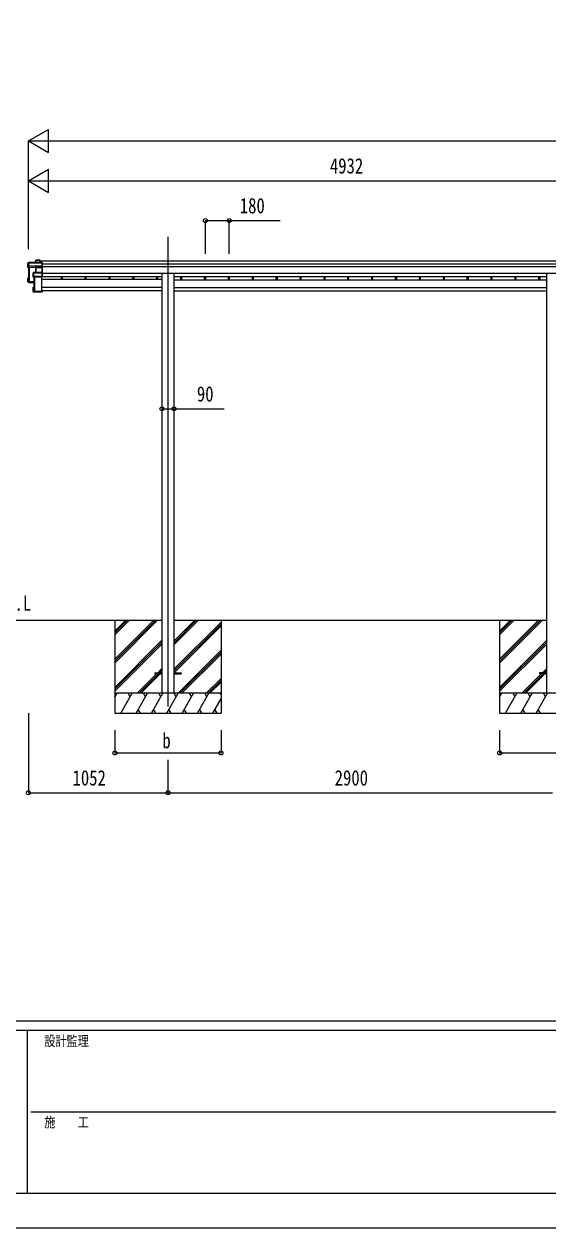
# Model space of a CAD drawing. Units: millimetres, scale not verified. Extents: x -14718 to 14718, y -10395 to 10395.
# Drawn here: x -4592 to -643, y -10395 to -1323 of the extents above; entities that cross this region are included whole.
import ezdxf
from ezdxf.enums import TextEntityAlignment as Align

# ---------------------------------------------------------------- set-up
doc = ezdxf.new("R2010")
doc.units = ezdxf.units.MM
doc.header["$LTSCALE"] = 40
for name, color, linetype, lineweight in [('0-3_YKK_12', 40, 'Continuous', 18), ('0-4_YKK_13', 120, 'Continuous', 18), ('0-5_YKK_A1', 120, 'Continuous', 18), ('0-6_YKK_D', 200, 'Continuous', 18)]:
    doc.layers.add(name, color=color, linetype=linetype, lineweight=lineweight)
doc.layers.add('0-7_YKK_ZWAK', color=134, linetype='Continuous')
doc.styles.add('ＭＳ ゴシック', font='')
doc.styles.get('ＭＳ ゴシック').set_extended_font_data('MS Gothic')

msp = doc.modelspace()

# ---------------------------------------------------------------- linework, layer by layer
at = {"layer": '0-3_YKK_12'}
for p, q in [((-3507.14, -2926.01), (-3507.14, -3403.75)), ((-3507.14, -3403.75), (-3507.14, -6465.59))]:
    msp.add_line(p, q, dxfattribs=at)
at = {"layer": '0-4_YKK_13'}
for p, q in [((-4563.18, -3157.09), (-4563.18, -3128.45)), ((-4559.23, -3146.58), (-4563.18, -3157.09)), ((-4504.14, -3159.65), (-4563.18, -3157.09)), ((-4558.7, -3120.67), (-4563.12, -3128.21)), ((-4558.77, -3142.79), (-4559.23, -3143.58)), ((-4559.23, -3146.58), (-4559.23, -3143.58)), ((-4456.4, -3120.42), (-4558.27, -3120.42)), ((-4558.27, -3120.87), (-4558.27, -3120.42)), ((-4558.27, -3120.87), (-4456.24, -3120.87)), ((-4558.27, -3142.75), (-4558.27, -3120.87)), ((-4550.74, -3145.16), (-4550.74, -3145.71)), ((-4502.73, -3147.25), (-4550.74, -3145.16)), ((-4550.74, -3145.71), (-4502.74, -3147.8)), ((-4503.25, -3157.28), (-4504.14, -3159.65)), ((-4504.05, -3106.1), (-4502.3, -3103.11)), ((-4504.05, -3120.42), (-4504.05, -3106.1)), ((-4502.23, -3102.86), (-4503.99, -3105.85)), ((-4503.66, -3196.18), (-4503.66, -3159.96)), ((-4503.64, -3160.08), (-4502.77, -3157.78)), ((-4502.77, -3157.78), (-4502.77, -3196.18)), ((-4502.74, -3147.8), (-4502.74, -3147.8)), ((-4502.74, -3157.17), (-4502.74, -3147.8)), ((-4502.74, -3147.8), (-4456.24, -3147.8)), ((-4456.24, -3147.25), (-4502.73, -3147.25)), ((-4502.3, -3103.11), (-4502.3, -3120.42)), ((-4456.24, -3157.15), (-4502.27, -3157.15)), ((-4502.27, -3157.15), (-4502.27, -3157.69)), ((-4472.24, -3102.61), (-4501.8, -3102.61)), ((-4501.8, -3103.06), (-4501.8, -3102.61)), ((-4471.24, -3103.66), (-4472.1, -3102.72)), ((-4472.1, -3120.42), (-4472.1, -3102.72)), ((-4471.24, -3120.42), (-4471.24, -3103.66)), ((-4456.38, -3157.34), (-4455.24, -3156.39)), ((-4456.24, -3120.87), (-4456.24, -3147.25)), ((-4456.24, -3147.8), (-4456.24, -3157.15)), ((-4456.24, -3157.69), (-4456.24, -3196.18)), ((-4456.11, -3147.6), (-4455.24, -3146.89)), ((-4456.1, -3120.53), (-4455.24, -3121.47)), ((-4455.24, -3146.89), (-4455.24, -3121.47)), ((-4455.24, -3156.39), (-4455.24, -3146.89)), ((-4455.24, -3197.2), (-4455.24, -3156.39)), ((-4563.18, -3266.15), (-4563.18, -3237.52)), ((-4562.24, -3237.91), (-4563.06, -3237.18)), ((-4559.24, -3237.15), (-4563.04, -3237.15)), ((-4559.24, -3237.04), (-4562.72, -3237.04)), ((-4562.24, -3237.91), (-4562.24, -3265.16)), ((-4559.24, -3237.91), (-4562.24, -3237.91)), ((-4562.24, -3265.16), (-4519.24, -3267.03)), ((-4559.24, -3241.96), (-4560.74, -3239.41)), ((-4559.24, -3239.41), (-4560.74, -3239.41)), ((-4560.74, -3263.72), (-4560.74, -3239.41)), ((-4519.24, -3265.53), (-4560.74, -3263.72)), ((-4556.4, -3260.44), (-4556.4, -3263.91)), ((-4523.16, -3229.88), (-4523.16, -3198.07)), ((-4521.66, -3225.82), (-4523.16, -3229.88)), ((-4520.99, -3196.27), (-4522.96, -3197.67)), ((-4522.66, -3230.38), (-4521.16, -3226.32)), ((-4456.24, -3230.38), (-4522.66, -3230.38)), ((-4521.2, -3222.06), (-4521.66, -3222.85)), ((-4521.66, -3225.82), (-4521.66, -3222.85)), ((-4521.16, -3226.32), (-4513.17, -3226.32)), ((-4456.24, -3196.18), (-4520.7, -3196.18)), ((-4520.7, -3196.18), (-4520.7, -3196.62)), ((-4513.17, -3222.01), (-4520.7, -3222.01)), ((-4513.17, -3224.53), (-4513.17, -3222.01)), ((-4513.17, -3224.53), (-4513.17, -3225.07)), ((-4456.24, -3224.53), (-4513.17, -3224.53)), ((-4513.17, -3226.32), (-4513.17, -3225.07)), ((-4513.17, -3225.07), (-4456.24, -3225.07)), ((-4456.24, -3196.62), (-4456.24, -3224.53)), ((-4456.24, -3225.07), (-4456.24, -3230.38)), ((-4456.24, -3230.38), (-4455.24, -3229.54)), ((-4456.11, -3196.3), (-4455.24, -3197.2)), ((-4456.11, -3224.88), (-4455.24, -3224.17)), ((-4455.24, -3224.17), (-4455.24, -3197.2)), ((-4455.24, -3229.54), (-4455.24, -3224.17)), ((-4455.24, -3229.54), (-4455.24, -3229.54)), ((-4559.23, -3269.14), (-4563.18, -3266.15)), ((-4559.23, -3269.14), (-4550.74, -3269.51)), ((-4550.74, -3269.51), (-4550.74, -3269.84)), ((-4550.74, -3269.84), (-4523.16, -3271.04)), ((-4550.74, -3269.84), (-4519.24, -3271.21)), ((-4523.16, -3338.95), (-4523.16, -3307.14)), ((-4523.03, -3339.29), (-4522.22, -3338.41)), ((-4522.96, -3339.35), (-4521.45, -3340.43)), ((-4522.66, -3306.64), (-4519.24, -3306.64)), ((-4456.24, -3339.45), (-4522.66, -3339.45)), ((-4522.66, -3339.45), (-4521.16, -3340.52)), ((-4519.24, -3307.48), (-4522.22, -3307.48)), ((-4522.22, -3338.41), (-4455.24, -3338.41)), ((-4521.16, -3340.52), (-4513.17, -3340.52)), ((-4520.72, -3308.98), (-4519.24, -3308.98)), ((-4520.72, -3336.91), (-4520.72, -3308.98)), ((-4457.24, -3336.91), (-4520.72, -3336.91)), ((-4518.82, -3336.18), (-4518.82, -3336.91)), ((-4513.17, -3340.52), (-4513.17, -3340.85)), ((-4513.17, -3340.85), (-4456.24, -3340.85)), ((-4513.17, -3340.85), (-4513.17, -3340.85)), ((-4513.17, -3340.85), (-4456.24, -3340.85)), ((-4455.24, -3332.09), (-4457.24, -3332.09)), ((-4457.24, -3332.54), (-4457.24, -3332.09)), ((-4457.24, -3332.54), (-4457.24, -3336.91)), ((-4455.24, -3332.54), (-4457.24, -3332.54)), ((-4456.24, -3339.45), (-4455.24, -3338.41)), ((-4456.24, -3340.85), (-4456.24, -3339.45)), ((-4456.11, -3340.73), (-4455.24, -3339.83)), ((-4455.24, -3332.09), (-4455.24, -3332.54)), ((-4455.24, -3332.54), (-4455.24, -3338.41)), ((-3607.14, -6211.09), (-3607.14, -6220.09)), ((-3607.14, -6211.09), (-3552.14, -6211.09)), ((-3607.14, -6220.09), (-3552.14, -6220.09)), ((-3462.14, -6211.09), (-3407.14, -6211.09)), ((-3462.14, -6220.09), (-3407.14, -6220.09)), ((-3407.14, -6211.09), (-3407.14, -6220.09)), ((-707.14, -6211.09), (-707.14, -6220.09)), ((-652.14, -6211.09), (-707.14, -6211.09)), ((-652.14, -6220.09), (-707.14, -6220.09))]:
    msp.add_line(p, q, dxfattribs=at)
for points in [[(-4563.18, -3128.45), (-4558.77, -3120.91), (-4558.77, -3142.79)], [(-4559.23, -3146.58), (-4550.74, -3146.95), (-4550.74, -3145.71)], [(-4550.74, -3145.16), (-4550.74, -3142.75), (-4558.27, -3142.75)], [(-4502.74, -3157.17), (-4502.74, -3157.17), (-4502.74, -3157.17)], [(-4502.27, -3196.18), (-4502.27, -3157.69), (-4456.24, -3157.69)], [(-4501.8, -3120.42), (-4501.8, -3103.06), (-4472.45, -3103.06), (-4472.45, -3120.42)], [(-4519.24, -3268.06), (-4563.18, -3266.15), (-4563.18, -3266.15), (-4562.24, -3265.16)], [(-4523.16, -3198.07), (-4521.2, -3196.67), (-4521.2, -3222.06)], [(-4520.7, -3222.01), (-4520.7, -3196.62), (-4456.24, -3196.62)], [(-4523.03, -3306.77), (-4522.22, -3307.48), (-4522.22, -3338.41)], [(-4455.24, -3338.41), (-4455.24, -3338.41), (-4455.24, -3339.83)]]:
    msp.add_lwpolyline(points, dxfattribs=at)
for centre, radius, start, end in [((-4558.39, -3122.27), 1.41, 85.38783, 105.84391), ((-4558.39, -3144.15), 1.41, 85.38783, 105.84391), ((-4558.28, -3120.91), 0.494, 149.67684, 180.01902), ((-4558.27, -3120.92), 0.5, 90, 149.66687), ((-4503.27, -3157.78), 0.502, 0.6157, 87.19354), ((-4503.14, -3157.66), 0.63, 355.28892, 50.49396), ((-4501.92, -3104.47), 1.41, 85.38783, 105.84391), ((-4501.81, -3103.11), 0.494, 149.67684, 180.01902), ((-4501.8, -3103.11), 0.5, 90, 149.66687), ((-4520.82, -3198.03), 1.41, 85.38783, 105.84391), ((-4520.82, -3223.42), 1.41, 85.38783, 105.84391), ((-4520.7, -3196.67), 0.498, 125.56678, 179.8201), ((-4520.7, -3196.68), 0.5, 90, 125.54593)]:
    msp.add_arc(centre, radius, start, end, dxfattribs=at)
for centre, major_axis, ratio, start_param, end_param in [((-4504.14, -3160.08), (0.495, -0.086), 0.832908, 0.2017128, 1.7252301), ((-4503.58, -3106.15), (-0.257, 0.444), 0.891995, 0.2825853, 0.9960465), ((-4502.25, -3157.33), (1, -0.045), 0.165035, 2.0927496, 3.0878869), ((-4502.27, -3157.83), (0.5, -0.046), 0.224394, 2.093456, 3.1010707), ((-4502.73, -3147.3), (0.011, 0.5), 0.002284, 1.4661262, 2.9758193), ((-4502.27, -3157.31), (1, 0), 0.165356, 1.5707963, 2.0604871), ((-4502.25, -3157.33), (1, -0.045), 0.165035, 2.0898554, 2.0927496), ((-4502.27, -3157.81), (0.5, 0), 0.226184, 1.5707963, 2.0728914), ((-4472.45, -3103.11), (0.499, 0.499), 0.052408, 0.7330383, 1.5184364), ((-4471.74, -3103.11), (0.499, -0.499), 0.052408, 2.4085544, 3.1939525), ((-4456.45, -3120.92), (0.372, 0.372), 0.900404, 0.0523599, 0.837758), ((-4456.74, -3157.64), (0.498, 0.498), 0.083094, 5.4454273, 6.2002822), ((-4456.74, -3157.64), (-0.372, 0.372), 0.900404, 3.8746309, 4.6294858), ((-4455.74, -3120.92), (-0.372, 0.372), 0.900404, 6.2308254, 7.0162236), ((-4455.74, -3147.3), (-0.372, 0.372), 0.900404, 0.7330383, 1.4878932), ((-4455.74, -3147.3), (0.498, 0.498), 0.083094, 2.3038346, 3.0586895), ((-4562.71, -3237.47), (0.257, 0.444), 0.891995, 1.432085, 2.1455462), ((-4562.71, -3237.47), (0.491, 0.117), 0.873782, 2.089881, 2.161818), ((-4562.66, -3237.54), (0.474, -0.272), 0.885613, 2.0407293, 2.8261274), ((-4522.69, -3198.1), (-0.169, 0.473), 0.931403, 0.4203333, 1.203868), ((-4522.69, -3229.96), (-0.289, 0.44), 0.847113, 0.9113503, 1.694885), ((-4522.69, -3229.96), (0.498, -0.074), 0.830741, 4.1047896, 4.8883243), ((-4521.16, -3225.82), (0.479, 0.147), 0.993384, 2.8453888, 4.4124582), ((-4455.74, -3196.68), (-0.5, 0.5), 0.02182, 5.550147, 6.3050019), ((-4455.74, -3196.68), (-0.372, 0.372), 0.900404, 6.2613687, 7.0162236), ((-4455.74, -3224.58), (-0.372, 0.372), 0.900404, 0.7330383, 1.4878932), ((-4455.74, -3224.58), (0.498, 0.498), 0.083094, 2.3038346, 3.0586895), ((-4522.69, -3307.06), (0.289, 0.44), 0.847113, 1.4467076, 2.2302423), ((-4522.69, -3338.93), (0.169, 0.473), 0.931403, 1.9377246, 2.7212593), ((-4522.69, -3307.06), (0.498, 0.074), 0.830741, 1.394861, 2.1783957), ((-4522.69, -3338.93), (-0.255, 0.46), 0.938446, 1.8784237, 2.6619584), ((-4521.16, -3340.02), (0.479, 0.147), 0.993384, 3.7907337, 4.4124582), ((-4455.74, -3340.35), (0.5, 0.5), 0.02182, 3.119776, 3.8746309)]:
    msp.add_ellipse(centre, major_axis=major_axis, ratio=ratio, start_param=start_param, end_param=end_param, dxfattribs=at)
at = {"layer": '0-5_YKK_A1'}
for p, q in [((-4559.24, -3157.26), (-4559.24, -3262.28)), ((-4557.74, -3157.32), (-4557.74, -3262.28)), ((-4557.23, -3157.35), (-4557.23, -3259.61)), ((-4554.12, -3157.48), (-4554.12, -3262.58)), ((-4471.24, -3106.47), (365.36, -3106.47)), ((-4455.24, -3129.34), (365.36, -3129.34)), ((-4455.24, -3149.5), (365.36, -3149.5)), ((-4558.94, -3262.58), (-4558.04, -3262.58)), ((-4557.23, -3259.61), (-4554.33, -3262.49)), ((-4554.12, -3262.58), (-4519.24, -3262.58)), ((-4554.12, -3262.58), (-4519.24, -3262.58)), ((-4519.24, -3230.38), (-4519.24, -3335.88)), ((-4517.74, -3230.38), (-4517.74, -3335.88)), ((-4514.12, -3230.38), (-4514.12, -3336.18)), ((-4457.74, -3336.18), (-4457.74, -3230.38)), ((-3552.34, -3248.8), (-4457.74, -3248.8)), ((-4455.24, -3200.7), (365.36, -3200.7)), ((-4455.24, -3225.02), (-3552.32, -3225.02)), ((-4313.19, -3225.02), (-4313.19, -3248.8)), ((-4305.04, -3225.02), (-4305.04, -3248.8)), ((-4133.19, -3225.02), (-4133.19, -3248.8)), ((-4125.04, -3225.02), (-4125.04, -3248.8)), ((-3953.19, -3225.02), (-3953.19, -3248.8)), ((-3945.04, -3225.02), (-3945.04, -3248.8)), ((-3773.19, -3225.02), (-3773.19, -3248.8)), ((-3765.04, -3225.02), (-3765.04, -3248.8)), ((-3593.19, -3225.02), (-3593.19, -3248.8)), ((-3585.04, -3225.02), (-3585.04, -3248.8)), ((-652.34, -3252.2), (-3461.94, -3252.2)), ((-3461.92, -3225.02), (-652.32, -3225.02)), ((-3413.19, -3225.02), (-3413.19, -3252.2)), ((-3405.04, -3225.02), (-3405.04, -3252.2)), ((-3233.19, -3225.02), (-3233.19, -3252.2)), ((-3225.04, -3225.02), (-3225.04, -3252.2)), ((-3053.19, -3225.02), (-3053.19, -3252.2)), ((-3045.04, -3225.02), (-3045.04, -3252.2)), ((-2873.19, -3225.02), (-2873.19, -3252.2)), ((-2865.04, -3225.02), (-2865.04, -3252.2)), ((-2693.19, -3225.02), (-2693.19, -3252.2)), ((-2685.04, -3225.02), (-2685.04, -3252.2)), ((-2513.19, -3225.02), (-2513.19, -3252.2)), ((-2505.04, -3225.02), (-2505.04, -3252.2)), ((-2333.19, -3225.02), (-2333.19, -3252.2)), ((-2325.04, -3225.02), (-2325.04, -3252.2)), ((-2153.19, -3225.02), (-2153.19, -3252.2)), ((-2145.04, -3225.02), (-2145.04, -3252.2)), ((-1971.62, -3225.02), (-1971.62, -3252.2)), ((-1965.04, -3225.02), (-1965.04, -3252.2)), ((-1793.19, -3225.02), (-1793.19, -3252.2)), ((-1785.04, -3225.02), (-1785.04, -3252.2)), ((-1613.19, -3225.02), (-1613.19, -3252.2)), ((-1605.04, -3225.02), (-1605.04, -3252.2)), ((-1433.19, -3225.02), (-1433.19, -3252.2)), ((-1425.04, -3225.02), (-1425.04, -3252.2)), ((-1253.19, -3225.02), (-1253.19, -3252.2)), ((-1245.04, -3225.02), (-1245.04, -3252.2)), ((-1073.19, -3225.02), (-1073.19, -3252.2)), ((-1065.04, -3225.02), (-1065.04, -3252.2)), ((-893.19, -3225.02), (-893.19, -3252.2)), ((-885.04, -3225.02), (-885.04, -3252.2)), ((-713.19, -3225.02), (-713.19, -3252.2)), ((-705.04, -3225.02), (-705.04, -3252.2)), ((-652.34, -3200.7), (-652.34, -6365.59)), ((-4518.94, -3336.18), (-4518.04, -3336.18)), ((-4517.23, -3333.21), (-4514.33, -3336.09)), ((-4514.12, -3336.18), (-4457.74, -3336.18)), ((-3552.34, -3307.37), (-4457.74, -3307.37)), ((-4457.24, -3333.45), (-4457.74, -3333.45)), ((-3552.34, -3333.45), (-4455.24, -3333.45)), ((-652.34, -3310.77), (-3461.94, -3310.77)), ((-652.34, -3336.84), (-3461.94, -3336.86)), ((-4737.37, -5815.59), (-3552.14, -5815.59)), ((-3907.14, -5815.59), (-3907.14, -6515.58)), ((-3907.14, -6109.56), (-3613.16, -5815.59)), ((-3907.14, -6123.7), (-3599.02, -5815.59)), ((-3907.14, -6137.85), (-3584.88, -5815.59)), ((-3907.14, -5897.43), (-3825.3, -5815.59)), ((-3907.14, -5911.57), (-3811.15, -5815.59)), ((-3907.14, -5925.71), (-3797.01, -5815.59)), ((-3462.14, -5815.59), (-652.14, -5815.59)), ((-3462.14, -6001.22), (-3276.51, -5815.59)), ((-3462.14, -5987.07), (-3290.65, -5815.59)), ((-3462.14, -5972.93), (-3304.79, -5815.59)), ((-3462.14, -6185.06), (-3107.14, -5830.07)), ((-3462.14, -6199.2), (-3107.14, -5844.21)), ((-3459.88, -6211.09), (-3107.14, -5858.35)), ((-3107.14, -5815.59), (-3107.14, -6515.58)), ((-1007.14, -5815.59), (-1007.14, -6515.58)), ((-1007.14, -6109.56), (-713.16, -5815.59)), ((-1007.14, -6123.7), (-699.02, -5815.59)), ((-1007.14, -6137.85), (-684.88, -5815.59)), ((-1007.14, -5897.43), (-925.3, -5815.59)), ((-1007.14, -5911.57), (-911.15, -5815.59)), ((-1007.14, -5925.71), (-897.01, -5815.59)), ((-3907.14, -6321.69), (-3552.14, -5966.7)), ((-3907.14, -6335.84), (-3552.14, -5980.84)), ((-1007.14, -6321.69), (-652.14, -5966.7)), ((-1007.14, -6335.84), (-652.14, -5980.84)), ((-3907.14, -6349.98), (-3552.14, -5994.98)), ((-3430.53, -6365.59), (-3107.14, -6042.2)), ((-3416.39, -6365.59), (-3107.14, -6056.34)), ((-3402.25, -6365.59), (-3107.14, -6070.48)), ((-1007.14, -6349.98), (-652.14, -5994.98)), ((-3738.9, -6365.59), (-3593.4, -6220.09)), ((-3724.76, -6365.59), (-3579.26, -6220.09)), ((-3710.62, -6365.59), (-3565.12, -6220.09)), ((-3584.4, -6211.09), (-3552.14, -6178.83)), ((-3570.26, -6211.09), (-3552.14, -6192.97)), ((-3556.12, -6211.09), (-3552.14, -6207.11)), ((-3218.4, -6365.59), (-3107.14, -6254.33)), ((-838.9, -6365.59), (-693.4, -6220.09)), ((-824.76, -6365.59), (-679.26, -6220.09)), ((-810.62, -6365.59), (-665.12, -6220.09)), ((-684.4, -6211.09), (-652.14, -6178.83)), ((-670.26, -6211.09), (-652.14, -6192.97)), ((-656.12, -6211.09), (-652.14, -6207.11)), ((-3204.26, -6365.59), (-3107.14, -6268.47)), ((-3190.12, -6365.59), (-3107.14, -6282.61)), ((-3907.14, -6394.53), (-3890.43, -6365.58)), ((-3107.14, -6365.59), (-3907.14, -6365.59)), ((-3905.43, -6391.57), (-3907.14, -6388.61)), ((-3862.6, -6515.58), (-3775.99, -6365.58)), ((-3791, -6391.57), (-3806, -6365.59)), ((-3747.13, -6515.58), (-3660.52, -6365.58)), ((-3675.52, -6391.57), (-3690.53, -6365.59)), ((-3631.66, -6515.58), (-3545.05, -6365.59)), ((-3560.05, -6391.57), (-3575.06, -6365.58)), ((-3516.19, -6515.58), (-3429.58, -6365.59)), ((-3444.58, -6391.57), (-3459.58, -6365.58)), ((-3400.72, -6515.58), (-3314.11, -6365.59)), ((-3329.11, -6391.57), (-3344.11, -6365.58)), ((-3285.25, -6515.58), (-3198.64, -6365.59)), ((-3213.64, -6391.57), (-3228.64, -6365.58)), ((-3169.78, -6515.58), (-3107.14, -6407.1)), ((-3107.14, -6376.03), (-3113.17, -6365.58)), ((-1007.14, -6394.53), (-990.43, -6365.58)), ((-207.14, -6365.59), (-1007.14, -6365.59)), ((-1005.43, -6391.57), (-1007.14, -6388.61)), ((-962.6, -6515.58), (-875.99, -6365.58)), ((-891, -6391.57), (-906, -6365.59)), ((-847.13, -6515.58), (-760.52, -6365.58)), ((-775.52, -6391.57), (-790.53, -6365.59)), ((-731.66, -6515.58), (-645.05, -6365.59)), ((-660.05, -6391.57), (-675.06, -6365.58)), ((-3907.14, -6515.58), (-3107.14, -6515.58)), ((-3732.13, -6489.61), (-3717.13, -6515.58)), ((-3616.66, -6489.6), (-3601.66, -6515.58)), ((-3501.19, -6489.61), (-3486.19, -6515.58)), ((-3385.72, -6489.61), (-3370.72, -6515.58)), ((-3270.25, -6489.61), (-3255.25, -6515.58)), ((-3154.78, -6489.61), (-3139.78, -6515.58)), ((-1007.14, -6515.58), (-207.14, -6515.58)), ((-832.13, -6489.61), (-817.13, -6515.58)), ((-716.66, -6489.6), (-701.66, -6515.58))]:
    msp.add_line(p, q, dxfattribs=at)
for points in [[(-3552.34, -3200.7), (-3552.14, -5640.59), (-3552.14, -6365.59)], [(-3461.95, -3200.7), (-3462.14, -5640.59), (-3462.14, -6365.59)]]:
    msp.add_lwpolyline(points, dxfattribs=at)
for centre, radius, start, end in [((-4558.94, -3262.28), 0.299, 180.1578, 270.15693), ((-4558.04, -3262.28), 0.299, 269.84307, 359.8422), ((-4557.44, -3259.82), 0.3, 45.07151, 179.70637), ((-4554.12, -3262.28), 0.301, 225.19514, 270.02698), ((-4518.94, -3335.88), 0.299, 180.1578, 270.15693), ((-4518.04, -3335.88), 0.299, 269.84307, 359.8422), ((-4517.44, -3333.42), 0.3, 45.07151, 179.70637), ((-4514.12, -3335.88), 0.301, 225.19514, 270.02698)]:
    msp.add_arc(centre, radius, start, end, dxfattribs=at)
at = {"layer": '0-6_YKK_D'}
for p, q in [((-4559.24, -2203.59), (-4407.69, -2116.09)), ((-4407.69, -2291.09), (-4407.69, -2116.09)), ((-4559.24, -3019.64), (-4559.24, -2202.59)), ((-4559.24, -2203.59), (-4407.69, -2291.09)), ((-4559.24, -2203.59), (-4256.13, -2203.59)), ((-4384.24, -2203.59), (5849.97, -2203.59)), ((-4559.24, -2503.59), (-4407.69, -2416.09)), ((-4407.69, -2591.09), (-4407.69, -2416.09)), ((-4559.24, -3019.64), (-4559.24, -2502.59)), ((-4559.24, -2503.59), (-4407.69, -2591.09)), ((-4559.24, -2503.59), (-4256.13, -2503.59)), ((-4384.24, -2503.59), (197.86, -2503.59)), ((-3225.04, -3054.88), (-3225.04, -2802.59)), ((-3045.04, -3054.88), (-3045.04, -2802.59)), ((-3552.34, -4196.05), (-3552.34, -4223.3)), ((-3461.94, -4194.11), (-3461.94, -4223.3)), ((-4559.24, -6516.58), (-4559.24, -7116.58)), ((-3907.14, -6644.19), (-3907.14, -6816.58)), ((-3107.14, -6644.19), (-3107.14, -6816.58)), ((-1007.14, -6644.19), (-1007.14, -6816.58)), ((-3907.14, -6815.58), (-3107.14, -6815.58)), ((-3507.14, -6867.58), (-3507.14, -7116.58)), ((-3507.14, -6867.58), (-3507.14, -7116.58)), ((-1007.14, -6815.58), (-207.14, -6815.58)), ((-4559.24, -7115.58), (-3507.14, -7115.58)), ((-3507.14, -7115.58), (-607.14, -7115.58))]:
    msp.add_line(p, q, dxfattribs=at)
for points in [[(-3225.04, -2803.59), (-3045.04, -2803.59), (-2659.94, -2803.59)], [(-3552.34, -4222.3), (-3461.94, -4222.3), (-3084.21, -4222.3)]]:
    msp.add_lwpolyline(points, dxfattribs=at)
for centre in [(-3225.04, -2803.59), (-3045.04, -2803.59), (-3552.34, -4222.3), (-3461.94, -4222.3), (-3907.14, -6815.58), (-3107.14, -6815.58), (-1007.14, -6815.58), (-4559.24, -7115.58), (-3507.14, -7115.58), (-3507.14, -7115.58)]:
    msp.add_circle(centre, 14.88, dxfattribs=at)
at = {"layer": '0-7_YKK_ZWAK'}
for p, q in [((13632.57, -8837.5), (-13667.43, -8837.5)), ((-4567.43, -8907.5), (-13667.43, -8907.5)), ((-4567.43, -8907.5), (-4567.43, -10132.5)), ((-17.43, -8907.5), (-4567.43, -8907.5)), ((-4541.18, -9520), (-17.43, -9520)), ((-13667.43, -10132.5), (-4567.43, -10132.5)), ((-4567.43, -10132.5), (-17.43, -10132.5))]:
    msp.add_line(p, q, dxfattribs=at)
msp.add_lwpolyline([(-14717.5, -10395), (14717.5, -10395), (14717.5, 10395), (-14717.5, 10395)], close=True, dxfattribs=at)

# ---------------------------------------------------------------- texts
at = {"layer": '0-5_YKK_A1', "style": 'ＭＳ ゴシック', "width": 0.8}
msp.add_text('G.L', height=115.5, dxfattribs=at).set_placement((-4726.34, -5778.7), align=Align.BOTTOM_LEFT)
at = {"layer": '0-6_YKK_D', "style": 'ＭＳ ゴシック', "width": 0.8}
for s, p in [('4932', (-2286.39, -2483.59)), ('180', (-2965.54, -2783.59)), ('90', (-3289.01, -4202.3)), ('b', (-3549.14, -6814.78)), ('1052', (-4226.39, -7095.58)), ('2900', (-2250.34, -7095.58))]:
    msp.add_text(s, height=115.5, dxfattribs=at).set_placement(p, align=Align.BOTTOM_LEFT)
at = {"layer": '0-7_YKK_ZWAK', "style": 'ＭＳ ゴシック', "width": 0.8}
for s, p in [('設計監理', (-4439.1, -9047.5)), ('施\u3000\u3000工', (-4439.1, -9660))]:
    msp.add_text(s, height=76.98, dxfattribs=at).set_placement(p, align=Align.BOTTOM_LEFT)

doc.saveas('drawing.dxf')
